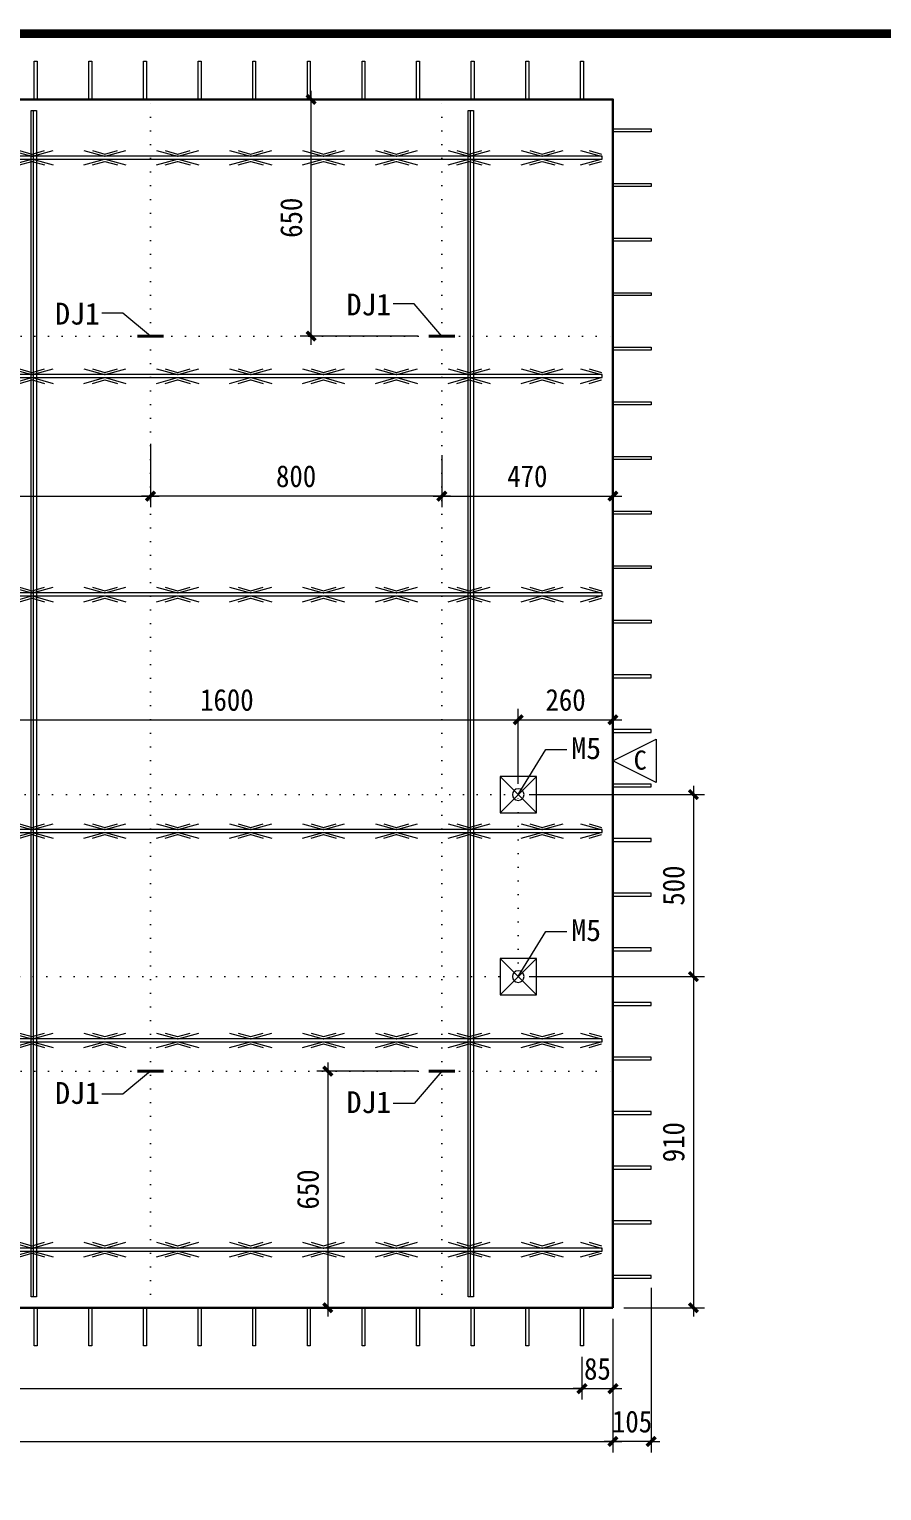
# Model space of a CAD drawing. Extents: x -517763 to -431309, y -403428 to -381056.
# Drawn here: x -451967 to -449626, y -398672 to -394656 of the extents above; entities that cross this region are included whole.
import ezdxf
from ezdxf.enums import TextEntityAlignment as Align

# ---------------------------------------------------------------- set-up
doc = ezdxf.new("R2010")
doc.units = 0
doc.header["$LTSCALE"] = 30
doc.header["$MEASUREMENT"] = 0
doc.linetypes.add('DOT', pattern=[0.25, 0, -0.25])
for name, color, linetype in [('ERECTIONMARK', 8, 'Continuous'), ('MyLine', 199, 'Continuous'), ('桁架', 4, 'Continuous'), ('钢筋', 7, 'Continuous')]:
    doc.layers.add(name, color=color, linetype=linetype)
for name, color, linetype, lineweight in [('YG-标注', 151, 'Continuous', 15), ('YZ-文字', 4, 'Continuous', 13), ('YZ-符号', 96, 'Continuous', 9), ('图框线', 7, 'Continuous', 13), ('墙板支撑', 7, 'Continuous', 15), ('轮廓线', 2, 'Continuous', 13)]:
    doc.layers.add(name, color=color, linetype=linetype, lineweight=lineweight)
doc.styles.add('YZ-样式 2', font='simhei.ttf', dxfattribs={"width": 0.9})
doc.styles.add('图签-黑体', font='simhei.ttf')
doc.styles.add('黑体', font='simhei.ttf')
doc.dimstyles.new('m_sc-10', dxfattribs={"dimtxt": 65, "dimasz": 30, "dimexe": 20, "dimexo": 30, "dimgap": 20, "dimtad": 1, "dimdec": 0, "dimzin": 1, "dimdsep": 46, "dimtxsty": '黑体', "dimblk": 'ARCHTICK', "dimcen": 250, "dimdle": 10, "dimclrd": 256, "dimclre": 256, "dimclrt": 7, "dimazin": 0, "dimtfac": 1, "dimtdec": 0, "dimtix": 1, "dimtmove": 2, "dimatfit": 2, "dimldrblk": 'ARCHTICK', "dimfxl": 1, "dimlwd": -1, "dimlwe": -1, "dimarcsym": 0})
doc.dimstyles.new('YZ-30', dxfattribs={"dimscale": 30, "dimtxt": 2, "dimasz": 0.8, "dimexe": 1, "dimexo": 1, "dimgap": 0.8, "dimtad": 1, "dimdec": 0, "dimzin": 1, "dimdsep": 46, "dimtxsty": 'YZ-样式 2', "dimblk": 'ARCHTICK', "dimcen": 250, "dimdle": 0.8, "dimclrd": 151, "dimclre": 151, "dimclrt": 7, "dimazin": 0, "dimtfac": 1, "dimtdec": 0, "dimtix": 1, "dimtmove": 2, "dimatfit": 2, "dimldrblk": 'ARCHTICK', "dimfxl": 1, "dimlwd": 9, "dimlwe": 9, "dimarcsym": 0})

# ---------------------------------------------------------------- blocks, each defined once
blk = doc.blocks.new('A$C03CA19CD')
at = {"layer": '桁架', "color": 4, "lineweight": 9}
for p, q in [((-4460, 4), (-4460, -4)), ((-59.3, 20), (-2.4, 4)), ((-35.7, 20), (-1.6, 10)), ((-2.4, 4), (-0.5, 4)), ((-1.6, 10), (-1.3, 10)), ((-59.3, -20), (-2.4, -4)), ((-35.7, -20), (-1.6, -10))]:
    blk.add_line(p, q, dxfattribs=at)
for points in [[(-4460, 4), (0, 4), (0, -4), (-4460, -4)], [(-4423.2, 20), (-4366.3, 4), (-4364.5, 4), (-4307.6, 20)], [(-4399.7, 20), (-4365.5, 10), (-4365.2, 10), (-4331.1, 20)], [(-4223.2, 20), (-4166.3, 4), (-4164.5, 4), (-4107.6, 20)], [(-4199.7, 20), (-4165.5, 10), (-4165.2, 10), (-4131.1, 20)], [(-4023.2, 20), (-3966.3, 4), (-3964.5, 4), (-3907.6, 20)], [(-3999.7, 20), (-3965.5, 10), (-3965.2, 10), (-3931.1, 20)], [(-3823.2, 20), (-3766.3, 4), (-3764.5, 4), (-3707.6, 20)], [(-3799.7, 20), (-3765.5, 10), (-3765.2, 10), (-3731.1, 20)], [(-3623.2, 20), (-3566.3, 4), (-3564.5, 4), (-3507.6, 20)], [(-3599.7, 20), (-3565.5, 10), (-3565.2, 10), (-3531.1, 20)], [(-3423.2, 20), (-3366.3, 4), (-3364.5, 4), (-3307.6, 20)], [(-3399.7, 20), (-3365.5, 10), (-3365.2, 10), (-3331.1, 20)], [(-3223.2, 20), (-3166.3, 4), (-3164.5, 4), (-3107.6, 20)], [(-3199.7, 20), (-3165.5, 10), (-3165.2, 10), (-3131.1, 20)], [(-3023.2, 20), (-2966.3, 4), (-2964.5, 4), (-2907.6, 20)], [(-2999.7, 20), (-2965.5, 10), (-2965.2, 10), (-2931.1, 20)], [(-2823.2, 20), (-2766.3, 4), (-2764.5, 4), (-2707.6, 20)], [(-2799.7, 20), (-2765.5, 10), (-2765.2, 10), (-2731.1, 20)], [(-2623.2, 20), (-2566.3, 4), (-2564.5, 4), (-2507.6, 20)], [(-2599.7, 20), (-2565.5, 10), (-2565.2, 10), (-2531.1, 20)], [(-2423.2, 20), (-2366.3, 4), (-2364.5, 4), (-2307.6, 20)], [(-2399.7, 20), (-2365.5, 10), (-2365.2, 10), (-2331.1, 20)], [(-2223.2, 20), (-2166.3, 4), (-2164.5, 4), (-2107.6, 20)], [(-2199.7, 20), (-2165.5, 10), (-2165.2, 10), (-2131.1, 20)], [(-2023.2, 20), (-1966.3, 4), (-1964.5, 4), (-1907.6, 20)], [(-1999.7, 20), (-1965.5, 10), (-1965.2, 10), (-1931.1, 20)], [(-1822.9, 20), (-1766, 4), (-1764.1, 4), (-1707.3, 20)], [(-1799.4, 20), (-1765.2, 10), (-1764.9, 10), (-1730.8, 20)], [(-1622.9, 20), (-1566, 4), (-1564.1, 4), (-1507.3, 20)], [(-1599.4, 20), (-1565.2, 10), (-1564.9, 10), (-1530.8, 20)], [(-1422.9, 20), (-1366, 4), (-1364.1, 4), (-1307.3, 20)], [(-1399.4, 20), (-1365.2, 10), (-1364.9, 10), (-1330.8, 20)], [(-1222.9, 20), (-1166, 4), (-1164.1, 4), (-1107.3, 20)], [(-1199.4, 20), (-1165.2, 10), (-1164.9, 10), (-1130.8, 20)], [(-1022.4, 20), (-965.5, 4), (-963.7, 4), (-906.8, 20)], [(-998.9, 20), (-964.8, 10), (-964.4, 10), (-930.3, 20)], [(-822.4, 20), (-765.5, 4), (-763.7, 4), (-706.8, 20)], [(-798.9, 20), (-764.8, 10), (-764.4, 10), (-730.3, 20)], [(-622.4, 20), (-565.5, 4), (-563.7, 4), (-506.8, 20)], [(-598.9, 20), (-564.8, 10), (-564.4, 10), (-530.3, 20)], [(-422.4, 20), (-365.5, 4), (-363.7, 4), (-306.8, 20)], [(-398.9, 20), (-364.8, 10), (-364.4, 10), (-330.3, 20)], [(-221.9, 20), (-165.1, 4), (-163.2, 4), (-106.3, 20)], [(-198.4, 20), (-164.3, 10), (-164, 10), (-129.8, 20)], [(-4423.2, -20), (-4366.3, -4), (-4364.5, -4), (-4307.6, -20)], [(-4399.7, -20), (-4365.5, -10), (-4365.2, -10), (-4331.1, -20)], [(-4223.2, -20), (-4166.3, -4), (-4164.5, -4), (-4107.6, -20)], [(-4199.7, -20), (-4165.5, -10), (-4165.2, -10), (-4131.1, -20)], [(-4023.2, -20), (-3966.3, -4), (-3964.5, -4), (-3907.6, -20)], [(-3999.7, -20), (-3965.5, -10), (-3965.2, -10), (-3931.1, -20)], [(-3823.2, -20), (-3766.3, -4), (-3764.5, -4), (-3707.6, -20)], [(-3799.7, -20), (-3765.5, -10), (-3765.2, -10), (-3731.1, -20)], [(-3623.2, -20), (-3566.3, -4), (-3564.5, -4), (-3507.6, -20)], [(-3599.7, -20), (-3565.5, -10), (-3565.2, -10), (-3531.1, -20)], [(-3423.2, -20), (-3366.3, -4), (-3364.5, -4), (-3307.6, -20)], [(-3399.7, -20), (-3365.5, -10), (-3365.2, -10), (-3331.1, -20)], [(-3223.2, -20), (-3166.3, -4), (-3164.5, -4), (-3107.6, -20)], [(-3199.7, -20), (-3165.5, -10), (-3165.2, -10), (-3131.1, -20)], [(-3023.2, -20), (-2966.3, -4), (-2964.5, -4), (-2907.6, -20)], [(-2999.7, -20), (-2965.5, -10), (-2965.2, -10), (-2931.1, -20)], [(-2823.2, -20), (-2766.3, -4), (-2764.5, -4), (-2707.6, -20)], [(-2799.7, -20), (-2765.5, -10), (-2765.2, -10), (-2731.1, -20)], [(-2623.2, -20), (-2566.3, -4), (-2564.5, -4), (-2507.6, -20)], [(-2599.7, -20), (-2565.5, -10), (-2565.2, -10), (-2531.1, -20)], [(-2423.2, -20), (-2366.3, -4), (-2364.5, -4), (-2307.6, -20)], [(-2399.7, -20), (-2365.5, -10), (-2365.2, -10), (-2331.1, -20)], [(-2223.2, -20), (-2166.3, -4), (-2164.5, -4), (-2107.6, -20)], [(-2199.7, -20), (-2165.5, -10), (-2165.2, -10), (-2131.1, -20)], [(-2023.2, -20), (-1966.3, -4), (-1964.5, -4), (-1907.6, -20)], [(-1999.7, -20), (-1965.5, -10), (-1965.2, -10), (-1931.1, -20)], [(-1822.9, -20), (-1766, -4), (-1764.1, -4), (-1707.3, -20)], [(-1799.4, -20), (-1765.2, -10), (-1764.9, -10), (-1730.8, -20)], [(-1622.9, -20), (-1566, -4), (-1564.1, -4), (-1507.3, -20)], [(-1599.4, -20), (-1565.2, -10), (-1564.9, -10), (-1530.8, -20)], [(-1422.9, -20), (-1366, -4), (-1364.1, -4), (-1307.3, -20)], [(-1399.4, -20), (-1365.2, -10), (-1364.9, -10), (-1330.8, -20)], [(-1222.9, -20), (-1166, -4), (-1164.1, -4), (-1107.3, -20)], [(-1199.4, -20), (-1165.2, -10), (-1164.9, -10), (-1130.8, -20)], [(-1022.4, -20), (-965.5, -4), (-963.7, -4), (-906.8, -20)], [(-998.9, -20), (-964.8, -10), (-964.4, -10), (-930.3, -20)], [(-822.4, -20), (-765.5, -4), (-763.7, -4), (-706.8, -20)], [(-798.9, -20), (-764.8, -10), (-764.4, -10), (-730.3, -20)], [(-622.4, -20), (-565.5, -4), (-563.7, -4), (-506.8, -20)], [(-598.9, -20), (-564.8, -10), (-564.4, -10), (-530.3, -20)], [(-422.4, -20), (-365.5, -4), (-363.7, -4), (-306.8, -20)], [(-398.9, -20), (-364.8, -10), (-364.4, -10), (-330.3, -20)], [(-221.9, -20), (-165.1, -4), (-163.2, -4), (-106.3, -20)], [(-198.4, -20), (-164.3, -10), (-164, -10), (-129.8, -20)]]:
    blk.add_lwpolyline(points, dxfattribs=at)
blk = doc.blocks.new('_ArchTick')
at = {"color": 0, "linetype": 'ByBlock', "const_width": 0.4}
blk.add_lwpolyline([(-0.5, -0.5), (0.5, 0.5)], dxfattribs=at)
blk = doc.blocks.new('*D894')
at = {"layer": 'Defpoints', "color": 0, "ltscale": 30, "transparency": 16777216}
for p in [(-454884, -398169.4), (-450364, -398169.4), (-450364, -398536.7)]:
    blk.add_point(p, dxfattribs=at)
at = {"layer": 'YG-标注', "color": 151, "lineweight": 9, "ltscale": 30, "transparency": 16777216}
for p, q in [((-454884, -398199.4), (-454884, -398566.7)), ((-450364, -398199.4), (-450364, -398566.7)), ((-454908, -398536.7), (-450340, -398536.7))]:
    blk.add_line(p, q, dxfattribs=at)
at = {"layer": 'YG-标注', "color": 151, "lineweight": 9, "ltscale": 30, "transparency": 16777216, "xscale": 24, "yscale": 24, "zscale": 24, "rotation": 180}
blk.add_blockref('_ArchTick', (-454884, -398536.7), dxfattribs=at)
at = {"layer": 'YG-标注', "color": 151, "lineweight": 9, "ltscale": 30, "transparency": 16777216, "xscale": 24, "yscale": 24, "zscale": 24}
blk.add_blockref('_ArchTick', (-450364, -398536.7), dxfattribs=at)
at = {"layer": 'YG-标注', "color": 7, "lineweight": 9, "ltscale": 30, "transparency": 16777216, "insert": (-452624, -398482.4), "char_height": 60, "attachment_point": 5, "style": 'YZ-样式 2'}
blk.add_mtext('4520', dxfattribs=at)
blk = doc.blocks.new('*D901')
at = {"layer": 'Defpoints', "color": 0, "ltscale": 30, "transparency": 16777216}
for p in [(-450259, -398084.4), (-450364, -398169.4), (-450364, -398536.7)]:
    blk.add_point(p, dxfattribs=at)
at = {"layer": 'YG-标注', "color": 151, "lineweight": 9, "ltscale": 30, "transparency": 16777216}
for p, q in [((-450259, -398114.4), (-450259, -398566.7)), ((-450364, -398199.4), (-450364, -398566.7)), ((-450364, -398536.7), (-450388, -398536.7)), ((-450259, -398536.7), (-450364, -398536.7)), ((-450259, -398536.7), (-450235, -398536.7))]:
    blk.add_line(p, q, dxfattribs=at)
at = {"layer": 'YG-标注', "color": 151, "lineweight": 9, "ltscale": 30, "transparency": 16777216, "xscale": 24, "yscale": 24, "zscale": 24}
blk.add_blockref('_ArchTick', (-450364, -398536.7), dxfattribs=at)
at = {"layer": 'YG-标注', "color": 151, "lineweight": 9, "ltscale": 30, "transparency": 16777216, "xscale": 24, "yscale": 24, "zscale": 24, "rotation": 180}
blk.add_blockref('_ArchTick', (-450259, -398536.7), dxfattribs=at)
at = {"layer": 'YG-标注', "color": 7, "ltscale": 30, "transparency": 16777216, "insert": (-450311.5, -398482.4), "char_height": 60, "attachment_point": 5, "style": 'YZ-样式 2'}
blk.add_mtext('105', dxfattribs=at)
blk = doc.blocks.new('*D903')
at = {"layer": 'Defpoints', "color": 0, "ltscale": 30, "transparency": 16777216}
for p in [(-454799, -398274.4), (-450449, -398274.4), (-450449, -398391.5)]:
    blk.add_point(p, dxfattribs=at)
at = {"layer": 'YG-标注', "color": 151, "lineweight": 9, "ltscale": 30, "transparency": 16777216}
for p, q in [((-454799, -398304.4), (-454799, -398421.5)), ((-450449, -398304.4), (-450449, -398421.5)), ((-454823, -398391.5), (-450425, -398391.5))]:
    blk.add_line(p, q, dxfattribs=at)
at = {"layer": 'YG-标注', "color": 151, "lineweight": 9, "ltscale": 30, "transparency": 16777216, "xscale": 24, "yscale": 24, "zscale": 24, "rotation": 180}
blk.add_blockref('_ArchTick', (-454799, -398391.5), dxfattribs=at)
at = {"layer": 'YG-标注', "color": 151, "lineweight": 9, "ltscale": 30, "transparency": 16777216, "xscale": 24, "yscale": 24, "zscale": 24}
blk.add_blockref('_ArchTick', (-450449, -398391.5), dxfattribs=at)
at = {"layer": 'YG-标注', "color": 7, "ltscale": 30, "transparency": 16777216, "insert": (-452624, -398337.2), "char_height": 60, "attachment_point": 5, "style": 'YZ-样式 2'}
blk.add_mtext('150x29=4350', dxfattribs=at)
blk = doc.blocks.new('*D904')
at = {"layer": 'Defpoints', "color": 0, "ltscale": 30, "transparency": 16777216}
for p in [(-450364, -398169.4), (-450449, -398274.4), (-450364, -398391.5)]:
    blk.add_point(p, dxfattribs=at)
at = {"layer": 'YG-标注', "color": 151, "lineweight": 9, "ltscale": 30, "transparency": 16777216}
for p, q in [((-450364, -398199.4), (-450364, -398421.5)), ((-450449, -398304.4), (-450449, -398421.5)), ((-450449, -398391.5), (-450473, -398391.5)), ((-450449, -398391.5), (-450364, -398391.5)), ((-450364, -398391.5), (-450340, -398391.5))]:
    blk.add_line(p, q, dxfattribs=at)
at = {"layer": 'YG-标注', "color": 151, "lineweight": 9, "ltscale": 30, "transparency": 16777216, "xscale": 24, "yscale": 24, "zscale": 24}
blk.add_blockref('_ArchTick', (-450449, -398391.5), dxfattribs=at)
at = {"layer": 'YG-标注', "color": 151, "lineweight": 9, "ltscale": 30, "transparency": 16777216, "xscale": 24, "yscale": 24, "zscale": 24, "rotation": 180}
blk.add_blockref('_ArchTick', (-450364, -398391.5), dxfattribs=at)
at = {"layer": 'YG-标注', "color": 7, "ltscale": 30, "transparency": 16777216, "insert": (-450406.5, -398337.5), "char_height": 60, "attachment_point": 5, "style": 'YZ-样式 2'}
blk.add_mtext('85', dxfattribs=at)
blk = doc.blocks.new('*D907')
at = {"layer": 'Defpoints', "color": 0, "ltscale": 30, "transparency": 16777216}
for p in [(-451634, -395765.4), (-453614, -395796.7), (-451634, -395939.3)]:
    blk.add_point(p, dxfattribs=at)
at = {"layer": 'YG-标注', "color": 151, "lineweight": 9, "ltscale": 30, "transparency": 16777216}
for p, q in [((-453614, -395826.7), (-453614, -395969.3)), ((-451634, -395795.4), (-451634, -395969.3)), ((-453638, -395939.3), (-451610, -395939.3))]:
    blk.add_line(p, q, dxfattribs=at)
at = {"layer": 'YG-标注', "color": 151, "lineweight": 9, "ltscale": 30, "transparency": 16777216, "xscale": 24, "yscale": 24, "zscale": 24, "rotation": 180}
blk.add_blockref('_ArchTick', (-453614, -395939.3), dxfattribs=at)
at = {"layer": 'YG-标注', "color": 151, "lineweight": 9, "ltscale": 30, "transparency": 16777216, "xscale": 24, "yscale": 24, "zscale": 24}
blk.add_blockref('_ArchTick', (-451634, -395939.3), dxfattribs=at)
at = {"layer": 'YG-标注', "color": 7, "lineweight": 9, "ltscale": 30, "transparency": 16777216, "insert": (-452624, -395884.9), "char_height": 60, "attachment_point": 5, "style": 'YZ-样式 2'}
blk.add_mtext('1980', dxfattribs=at)
blk = doc.blocks.new('*D909')
at = {"layer": 'Defpoints', "color": 0, "ltscale": 30, "transparency": 16777216}
for p in [(-450834, -395796.7), (-450364, -395796.7), (-450364, -395939.3)]:
    blk.add_point(p, dxfattribs=at)
at = {"layer": 'YG-标注', "color": 151, "lineweight": 9, "ltscale": 30, "transparency": 16777216}
for p, q in [((-450834, -395826.7), (-450834, -395969.3)), ((-450364, -395826.7), (-450364, -395969.3)), ((-450858, -395939.3), (-450340, -395939.3))]:
    blk.add_line(p, q, dxfattribs=at)
at = {"layer": 'YG-标注', "color": 151, "lineweight": 9, "ltscale": 30, "transparency": 16777216, "xscale": 24, "yscale": 24, "zscale": 24, "rotation": 180}
blk.add_blockref('_ArchTick', (-450834, -395939.3), dxfattribs=at)
at = {"layer": 'YG-标注', "color": 151, "lineweight": 9, "ltscale": 30, "transparency": 16777216, "xscale": 24, "yscale": 24, "zscale": 24}
blk.add_blockref('_ArchTick', (-450364, -395939.3), dxfattribs=at)
at = {"layer": 'YG-标注', "color": 7, "lineweight": 9, "ltscale": 30, "transparency": 16777216, "insert": (-450599, -395884.9), "char_height": 60, "attachment_point": 5, "style": 'YZ-样式 2'}
blk.add_mtext('470', dxfattribs=at)
blk = doc.blocks.new('*D910')
at = {"layer": 'Defpoints', "color": 0, "ltscale": 30, "transparency": 16777216}
for p in [(-451634, -395765.4), (-450834, -395796.7), (-451634, -395939.3)]:
    blk.add_point(p, dxfattribs=at)
at = {"layer": 'YG-标注', "color": 151, "lineweight": 9, "ltscale": 30, "transparency": 16777216}
for p, q in [((-451634, -395795.4), (-451634, -395969.3)), ((-450834, -395826.7), (-450834, -395969.3)), ((-450810, -395939.3), (-451658, -395939.3))]:
    blk.add_line(p, q, dxfattribs=at)
at = {"layer": 'YG-标注', "color": 151, "lineweight": 9, "ltscale": 30, "transparency": 16777216, "xscale": 24, "yscale": 24, "zscale": 24, "rotation": 180}
blk.add_blockref('_ArchTick', (-451634, -395939.3), dxfattribs=at)
at = {"layer": 'YG-标注', "color": 151, "lineweight": 9, "ltscale": 30, "transparency": 16777216, "xscale": 24, "yscale": 24, "zscale": 24}
blk.add_blockref('_ArchTick', (-450834, -395939.3), dxfattribs=at)
at = {"layer": 'YG-标注', "color": 7, "lineweight": 9, "ltscale": 30, "transparency": 16777216, "insert": (-451234, -395884.9), "char_height": 60, "attachment_point": 5, "style": 'YZ-样式 2'}
blk.add_mtext('800', dxfattribs=at)
blk = doc.blocks.new('A$C56E60AF3')
at = {"layer": '钢筋', "color": 4, "lineweight": 13}
for points in [[(-7.3, 0), (7.2, 0), (7.2, 3200), (7.2, 3260), (-7.3, 3260)], [(-7.3, 3260), (-7.3, 3260), (-7.3, 0)], [(-0.8, 3260), (-0.8, 3200), (-0.8, 0)]]:
    blk.add_lwpolyline(points, dxfattribs=at)
blk = doc.blocks.new('A$C6C6A476D')
at = {"layer": '墙板支撑', "color": 6, "ltscale": 30}
for p, q in [((50, 50), (-50, -50)), ((-50, 50), (50, -50))]:
    blk.add_line(p, q, dxfattribs=at)
blk.add_lwpolyline([(-50, 50), (50, 50), (50, -50), (-50, -50)], close=True, dxfattribs=at)
blk.add_circle((0, 0), 16, dxfattribs=at)
blk = doc.blocks.new('A$C35D967A2')
at = {"layer": '墙板支撑', "color": 0, "ltscale": 30}
for p in [(50, 50), (550, 50)]:
    blk.add_blockref('A$C6C6A476D', p, dxfattribs=at)
blk = doc.blocks.new('*D757')
at = {"layer": 'Defpoints', "color": 0, "ltscale": 30, "transparency": 16777216}
for p in [(-450869.7, -397519.4), (-451147, -398169.4), (-450869.7, -398169.4)]:
    blk.add_point(p, dxfattribs=at)
at = {"layer": 'YG-标注', "color": 151, "lineweight": 9, "ltscale": 30, "transparency": 16777216}
for p, q in [((-450899.7, -397519.4), (-451177, -397519.4)), ((-451147, -397495.4), (-451147, -398193.4)), ((-450899.7, -398169.4), (-451177, -398169.4))]:
    blk.add_line(p, q, dxfattribs=at)
at = {"layer": 'YG-标注', "color": 151, "lineweight": 9, "ltscale": 30, "transparency": 16777216, "xscale": 24, "yscale": 24, "zscale": 24}
for p, rotation in [((-451147, -397519.4), 90), ((-451147, -398169.4), 270)]:
    blk.add_blockref('_ArchTick', p, dxfattribs=dict(at, rotation=rotation))
at = {"layer": 'YG-标注', "color": 7, "ltscale": 30, "transparency": 16777216, "insert": (-451201.3, -397844.4), "char_height": 60, "attachment_point": 5, "rotation": 90, "style": 'YZ-样式 2'}
blk.add_mtext('650', dxfattribs=at)
blk = doc.blocks.new('*D758')
at = {"layer": 'Defpoints', "color": 0, "ltscale": 30, "transparency": 16777216}
for p in [(-451192.9, -394849.4), (-450895, -394849.4), (-450869.7, -395499.4)]:
    blk.add_point(p, dxfattribs=at)
at = {"layer": 'YG-标注', "color": 151, "lineweight": 9, "ltscale": 30, "transparency": 16777216}
for p, q in [((-451192.9, -395523.4), (-451192.9, -394825.4)), ((-450925, -394849.4), (-451222.9, -394849.4)), ((-450899.7, -395499.4), (-451222.9, -395499.4))]:
    blk.add_line(p, q, dxfattribs=at)
at = {"layer": 'YG-标注', "color": 151, "lineweight": 9, "ltscale": 30, "transparency": 16777216, "xscale": 24, "yscale": 24, "zscale": 24}
for p, rotation in [((-451192.9, -394849.4), 90), ((-451192.9, -395499.4), 270)]:
    blk.add_blockref('_ArchTick', p, dxfattribs=dict(at, rotation=rotation))
at = {"layer": 'YG-标注', "color": 7, "ltscale": 30, "transparency": 16777216, "insert": (-451247.2, -395174.4), "char_height": 60, "attachment_point": 5, "rotation": 90, "style": 'YZ-样式 2'}
blk.add_mtext('650', dxfattribs=at)
blk = doc.blocks.new('*D759')
at = {"layer": 'Defpoints', "color": 0, "ltscale": 30, "transparency": 16777216}
for p in [(-450624, -396759.4), (-450624, -397259.4), (-450143, -397259.4)]:
    blk.add_point(p, dxfattribs=at)
at = {"layer": 'YG-标注', "color": 151, "lineweight": 9, "ltscale": 30, "transparency": 16777216}
for p, q in [((-450143, -396735.4), (-450143, -397283.4)), ((-450594, -396759.4), (-450113, -396759.4)), ((-450594, -397259.4), (-450113, -397259.4))]:
    blk.add_line(p, q, dxfattribs=at)
at = {"layer": 'YG-标注', "color": 151, "lineweight": 9, "ltscale": 30, "transparency": 16777216, "xscale": 24, "yscale": 24, "zscale": 24}
for p, rotation in [((-450143, -396759.4), 90), ((-450143, -397259.4), 270)]:
    blk.add_blockref('_ArchTick', p, dxfattribs=dict(at, rotation=rotation))
at = {"layer": 'YG-标注', "color": 7, "ltscale": 30, "transparency": 16777216, "insert": (-450197.3, -397009.4), "char_height": 60, "attachment_point": 5, "rotation": 90, "style": 'YZ-样式 2'}
blk.add_mtext('500', dxfattribs=at)
blk = doc.blocks.new('*D760')
at = {"layer": 'Defpoints', "color": 0, "ltscale": 30, "transparency": 16777216}
for p in [(-450624, -397259.4), (-450364, -398169.4), (-450143, -398169.4)]:
    blk.add_point(p, dxfattribs=at)
at = {"layer": 'YG-标注', "color": 151, "lineweight": 9, "ltscale": 30, "transparency": 16777216}
for p, q in [((-450143, -397235.4), (-450143, -398193.4)), ((-450594, -397259.4), (-450113, -397259.4)), ((-450334, -398169.4), (-450113, -398169.4))]:
    blk.add_line(p, q, dxfattribs=at)
at = {"layer": 'YG-标注', "color": 151, "lineweight": 9, "ltscale": 30, "transparency": 16777216, "xscale": 24, "yscale": 24, "zscale": 24}
for p, rotation in [((-450143, -397259.4), 90), ((-450143, -398169.4), 270)]:
    blk.add_blockref('_ArchTick', p, dxfattribs=dict(at, rotation=rotation))
at = {"layer": 'YG-标注', "color": 7, "ltscale": 30, "transparency": 16777216, "insert": (-450197.3, -397714.4), "char_height": 60, "attachment_point": 5, "rotation": 90, "style": 'YZ-样式 2'}
blk.add_mtext('910', dxfattribs=at)
blk = doc.blocks.new('*D762')
at = {"layer": 'Defpoints', "color": 0, "ltscale": 30, "transparency": 16777216}
for p in [(-450624, -396553.8), (-452224, -396759.4), (-450624, -396759.4)]:
    blk.add_point(p, dxfattribs=at)
at = {"layer": 'YG-标注', "color": 151, "lineweight": 9, "ltscale": 30, "transparency": 16777216}
for p, q in [((-452248, -396553.8), (-450600, -396553.8)), ((-452224, -396729.4), (-452224, -396523.8)), ((-450624, -396729.4), (-450624, -396523.8))]:
    blk.add_line(p, q, dxfattribs=at)
at = {"layer": 'YG-标注', "color": 151, "lineweight": 9, "ltscale": 30, "transparency": 16777216, "xscale": 24, "yscale": 24, "zscale": 24, "rotation": 180}
blk.add_blockref('_ArchTick', (-452224, -396553.8), dxfattribs=at)
at = {"layer": 'YG-标注', "color": 151, "lineweight": 9, "ltscale": 30, "transparency": 16777216, "xscale": 24, "yscale": 24, "zscale": 24}
blk.add_blockref('_ArchTick', (-450624, -396553.8), dxfattribs=at)
at = {"layer": 'YG-标注', "color": 7, "ltscale": 30, "transparency": 16777216, "insert": (-451424, -396499.5), "char_height": 60, "attachment_point": 5, "style": 'YZ-样式 2'}
blk.add_mtext('1600', dxfattribs=at)
blk = doc.blocks.new('*D763')
at = {"layer": 'Defpoints', "color": 0, "ltscale": 30, "transparency": 16777216}
for p in [(-450364, -396553.8), (-450624, -396759.4), (-450364, -396759.4)]:
    blk.add_point(p, dxfattribs=at)
at = {"layer": 'YG-标注', "color": 151, "lineweight": 9, "ltscale": 30, "transparency": 16777216}
for p, q in [((-450648, -396553.8), (-450340, -396553.8)), ((-450624, -396729.4), (-450624, -396523.8)), ((-450364, -396729.4), (-450364, -396523.8))]:
    blk.add_line(p, q, dxfattribs=at)
at = {"layer": 'YG-标注', "color": 151, "lineweight": 9, "ltscale": 30, "transparency": 16777216, "xscale": 24, "yscale": 24, "zscale": 24, "rotation": 180}
blk.add_blockref('_ArchTick', (-450624, -396553.8), dxfattribs=at)
at = {"layer": 'YG-标注', "color": 151, "lineweight": 9, "ltscale": 30, "transparency": 16777216, "xscale": 24, "yscale": 24, "zscale": 24}
blk.add_blockref('_ArchTick', (-450364, -396553.8), dxfattribs=at)
at = {"layer": 'YG-标注', "color": 7, "ltscale": 30, "transparency": 16777216, "insert": (-450494, -396499.5), "char_height": 60, "attachment_point": 5, "style": 'YZ-样式 2'}
blk.add_mtext('260', dxfattribs=at)

msp = doc.modelspace()

# ---------------------------------------------------------------- linework, layer by layer
at = {"layer": 'ERECTIONMARK', "color": 3, "lineweight": 40}
for p, q in [((-451669.7, -395499.4), (-451598.2, -395499.4)), ((-450869.7, -395499.4), (-450798.2, -395499.4)), ((-451669.7, -397519.4), (-451598.2, -397519.4)), ((-450869.7, -397519.4), (-450798.2, -397519.4))]:
    msp.add_line(p, q, dxfattribs=at)
at = {"layer": 'MyLine', "color": 0}
for p, q in [((-456209, -394668.4), (-444059, -394668.4)), ((-454884, -394849.4), (-450364, -394849.4)), ((-450364, -398169.4), (-450364, -394849.4)), ((-454884, -398169.4), (-450364, -398169.4))]:
    msp.add_line(p, q, dxfattribs=at)
at = {"layer": 'YZ-符号', "color": 253, "linetype": 'DOT', "lineweight": 13, "ltscale": 5}
for p, q in [((-451634, -398169.4), (-451634, -394849.4)), ((-450834, -398169.4), (-450834, -394849.4)), ((-454884, -395499.8), (-450364, -395499.8)), ((-454884, -397519), (-450364, -397519))]:
    msp.add_line(p, q, dxfattribs=at)
at = {"layer": 'YZ-符号', "color": 1, "lineweight": 15}
msp.add_lwpolyline([(-450364, -396666.3), (-450245.6, -396606.6), (-450245.6, -396726)], close=True, dxfattribs=at)
at = {"layer": 'YZ-符号', "color": 253, "linetype": 'DOT', "lineweight": 13, "ltscale": 5}
msp.add_lwpolyline([(-454024, -397259.4), (-450624, -397259.4), (-450624, -396759.4), (-454024, -396759.4)], close=True, dxfattribs=at)
at = {"layer": '图框线', "const_width": 24}
msp.add_lwpolyline([(-456209, -394668.4), (-444059, -394668.4), (-444059, -403278.4), (-456209, -403278.4)], close=True, dxfattribs=at)
at = {"layer": '轮廓线', "color": 2, "lineweight": 30}
msp.add_lwpolyline([(-450364, -398169.4), (-450364, -394849.4), (-454884, -394849.4), (-454884, -398169.4)], close=True, dxfattribs=at)
at = {"layer": '钢筋', "color": 5, "lineweight": 13}
for points in [[(-451953, -394849.4), (-451953, -394744.4), (-451945, -394744.4), (-451945, -394849.4)], [(-451803, -394849.4), (-451803, -394744.4), (-451795, -394744.4), (-451795, -394849.4)], [(-451653, -394849.4), (-451653, -394744.4), (-451645, -394744.4), (-451645, -394849.4)], [(-451503, -394849.4), (-451503, -394744.4), (-451495, -394744.4), (-451495, -394849.4)], [(-451353, -394849.4), (-451353, -394744.4), (-451345, -394744.4), (-451345, -394849.4)], [(-451203, -394849.4), (-451203, -394744.4), (-451195, -394744.4), (-451195, -394849.4)], [(-451053, -394849.4), (-451053, -394744.4), (-451045, -394744.4), (-451045, -394849.4)], [(-450903, -394849.4), (-450903, -394744.4), (-450895, -394744.4), (-450895, -394849.4)], [(-450753, -394849.4), (-450753, -394744.4), (-450745, -394744.4), (-450745, -394849.4)], [(-450603, -394849.4), (-450603, -394744.4), (-450595, -394744.4), (-450595, -394849.4)], [(-450453, -394849.4), (-450453, -394744.4), (-450445, -394744.4), (-450445, -394849.4)], [(-451945, -398169.4), (-451945, -398274.4), (-451953, -398274.4), (-451953, -398169.4)], [(-451795, -398169.4), (-451795, -398274.4), (-451803, -398274.4), (-451803, -398169.4)], [(-451645, -398169.4), (-451645, -398274.4), (-451653, -398274.4), (-451653, -398169.4)], [(-451495, -398169.4), (-451495, -398274.4), (-451503, -398274.4), (-451503, -398169.4)], [(-451345, -398169.4), (-451345, -398274.4), (-451353, -398274.4), (-451353, -398169.4)], [(-451195, -398169.4), (-451195, -398274.4), (-451203, -398274.4), (-451203, -398169.4)], [(-451045, -398169.4), (-451045, -398274.4), (-451053, -398274.4), (-451053, -398169.4)], [(-450895, -398169.4), (-450895, -398274.4), (-450903, -398274.4), (-450903, -398169.4)], [(-450745, -398169.4), (-450745, -398274.4), (-450753, -398274.4), (-450753, -398169.4)], [(-450595, -398169.4), (-450595, -398274.4), (-450603, -398274.4), (-450603, -398169.4)], [(-450445, -398169.4), (-450445, -398274.4), (-450453, -398274.4), (-450453, -398169.4)]]:
    msp.add_lwpolyline(points, dxfattribs=at)
at = {"layer": '钢筋', "color": 1, "lineweight": 13}
for points in [[(-450364, -394930.4), (-450259, -394930.4), (-450259, -394938.4), (-450364, -394938.4)], [(-450364, -395080.4), (-450259, -395080.4), (-450259, -395088.4), (-450364, -395088.4)], [(-450364, -395230.4), (-450259, -395230.4), (-450259, -395238.4), (-450364, -395238.4)], [(-450364, -395380.4), (-450259, -395380.4), (-450259, -395388.4), (-450364, -395388.4)], [(-450364, -395530.4), (-450259, -395530.4), (-450259, -395538.4), (-450364, -395538.4)], [(-450364, -395680.4), (-450259, -395680.4), (-450259, -395688.4), (-450364, -395688.4)], [(-450364, -395830.4), (-450259, -395830.4), (-450259, -395838.4), (-450364, -395838.4)], [(-450364, -395980.4), (-450259, -395980.4), (-450259, -395988.4), (-450364, -395988.4)], [(-450364, -396130.4), (-450259, -396130.4), (-450259, -396138.4), (-450364, -396138.4)], [(-450364, -396280.4), (-450259, -396280.4), (-450259, -396288.4), (-450364, -396288.4)], [(-450364, -396438.4), (-450259, -396438.4), (-450259, -396430.4), (-450364, -396430.4)], [(-450364, -396588.4), (-450259, -396588.4), (-450259, -396580.4), (-450364, -396580.4)], [(-450364, -396738.4), (-450259, -396738.4), (-450259, -396730.4), (-450364, -396730.4)], [(-450364, -396888.4), (-450259, -396888.4), (-450259, -396880.4), (-450364, -396880.4)], [(-450364, -397038.4), (-450259, -397038.4), (-450259, -397030.4), (-450364, -397030.4)], [(-450364, -397188.4), (-450259, -397188.4), (-450259, -397180.4), (-450364, -397180.4)], [(-450364, -397338.4), (-450259, -397338.4), (-450259, -397330.4), (-450364, -397330.4)], [(-450364, -397488.4), (-450259, -397488.4), (-450259, -397480.4), (-450364, -397480.4)], [(-450364, -397638.4), (-450259, -397638.4), (-450259, -397630.4), (-450364, -397630.4)], [(-450364, -397788.4), (-450259, -397788.4), (-450259, -397780.4), (-450364, -397780.4)], [(-450364, -397938.4), (-450259, -397938.4), (-450259, -397930.4), (-450364, -397930.4)], [(-450364, -398088.4), (-450259, -398088.4), (-450259, -398080.4), (-450364, -398080.4)]]:
    msp.add_lwpolyline(points, dxfattribs=at)

# ---------------------------------------------------------------- block references
at = {"layer": 'YG-标注', "color": 0, "ltscale": 30, "xscale": -1, "rotation": 180}
for p in [(-451954.2, -394879.4), (-450754.2, -394879.4)]:
    msp.add_blockref('A$C56E60AF3', p, dxfattribs=at)
at = {"layer": '墙板支撑', "extrusion": (0, 0, -1), "zscale": -1, "rotation": 90.00000000000001}
msp.add_blockref('A$C35D967A2', (450674, -397309.4), dxfattribs=at)
at = {"layer": '钢筋', "color": 0, "ltscale": 30, "xscale": -1, "rotation": 180}
for p in [(-450394, -395009.4), (-450394, -395609.4), (-450394, -396209.4), (-450394, -396859.4), (-450394, -397434.4), (-450394, -398009.4)]:
    msp.add_blockref('A$C03CA19CD', p, dxfattribs=at)

# ---------------------------------------------------------------- texts
at = {"layer": 'YZ-文字', "style": '黑体'}
for s, p in [('DJ1', (-451095.4, -395412.7)), ('DJ1', (-451895.4, -395437.9)), ('M5', (-450478.2, -396631.8)), ('M5', (-450478.2, -397131.8)), ('DJ1', (-451895.4, -397579.2)), ('DJ1', (-451095.4, -397604.4))]:
    msp.add_text(s, height=60, dxfattribs=at).set_placement(p, align=Align.MIDDLE_LEFT)
at = {"layer": 'YZ-符号', "color": 1, "lineweight": 15, "style": '图签-黑体'}
msp.add_text('C', height=52.5, dxfattribs=at).set_placement((-450306.9, -396690.8))

# ---------------------------------------------------------------- dimensions: what is measured, and where the dimension line sits
at = {"layer": 'YG-标注', "color": 0, "ltscale": 30}
for base, p1, p2, picture, middle in [((-451192.9, -394849.4), (-450869.7, -395499.4), (-450895, -394849.4), '*D758', (-451247.2, -395174.4)), ((-450143, -397259.4), (-450624, -396759.4), (-450624, -397259.4), '*D759', (-450197.3, -397009.4)), ((-450143, -398169.4), (-450624, -397259.4), (-450364, -398169.4), '*D760', (-450197.3, -397714.4)), ((-451147, -398169.4), (-450869.7, -397519.4), (-450869.7, -398169.4), '*D757', (-451201.3, -397844.4))]:
    dim = msp.add_linear_dim(base=base, p1=p1, p2=p2, angle=90, dimstyle='YZ-30', dxfattribs=at)
    dim.commit()
    dim.dimension.update_dxf_attribs({"geometry": picture, "text_midpoint": middle})
at = {"layer": 'YG-标注', "color": 0, "lineweight": 9, "ltscale": 30}
for base, p1, p2, picture, middle in [((-451634, -395939.3), (-453614, -395796.7), (-451634, -395765.4), '*D907', (-452624, -395884.9)), ((-450364, -398536.7), (-454884, -398169.4), (-450364, -398169.4), '*D894', (-452624, -398482.4))]:
    dim = msp.add_linear_dim(base=base, p1=p1, p2=p2, dimstyle='YZ-30', dxfattribs=at)
    dim.commit()
    dim.dimension.update_dxf_attribs({"geometry": picture, "text_midpoint": middle})
for base, p2, picture, middle in [((-451634, -395939.3), (-451634, -395765.4), '*D910', (-451234, -395884.9)), ((-450364, -395939.3), (-450364, -395796.7), '*D909', (-450599, -395884.9))]:
    dim = msp.add_linear_dim(base=base, p1=(-450834, -395796.7), p2=p2, angle=180, dimstyle='YZ-30', dxfattribs=at)
    dim.commit()
    dim.dimension.update_dxf_attribs({"geometry": picture, "text_midpoint": middle})
at = {"layer": 'YG-标注', "color": 0, "ltscale": 30}
for base, p1, p2, picture, middle in [((-450624, -396553.8), (-452224, -396759.4), (-450624, -396759.4), '*D762', (-451424, -396499.5)), ((-450364, -396553.8), (-450624, -396759.4), (-450364, -396759.4), '*D763', (-450494, -396499.5)), ((-450364, -398536.7), (-450259, -398084.4), (-450364, -398169.4), '*D901', (-450311.5, -398482.4)), ((-450364, -398391.5), (-450449, -398274.4), (-450364, -398169.4), '*D904', (-450406.5, -398337.5))]:
    dim = msp.add_linear_dim(base=base, p1=p1, p2=p2, dimstyle='YZ-30', dxfattribs=at)
    dim.commit()
    dim.dimension.update_dxf_attribs({"geometry": picture, "text_midpoint": middle})
dim = msp.add_linear_dim(base=(-450449, -398391.5), p1=(-454799, -398274.4), p2=(-450449, -398274.4), text='150x29=<>', dimstyle='YZ-30', dxfattribs=at)
dim.commit()
dim.dimension.update_dxf_attribs({"geometry": '*D903', "text_midpoint": (-452624, -398337.2)})

# ---------------------------------------------------------------- leaders
at = {"layer": 'YZ-符号', "lineweight": 13}
for points in [[(-450834, -395499.4), (-450909.7, -395411), (-450967.2, -395411)], [(-451634, -395499.4), (-451709.7, -395436.2), (-451767.2, -395436.2)], [(-450624, -396759.4), (-450548.3, -396635.5), (-450490.7, -396635.5)], [(-450624, -397259.4), (-450548.3, -397135.5), (-450490.7, -397135.5)], [(-451634, -397519.4), (-451709.7, -397582.6), (-451767.2, -397582.6)], [(-450834, -397519.4), (-450909.7, -397607.8), (-450967.2, -397607.8)]]:
    msp.add_leader(points, dimstyle='m_sc-10', override={"dimasz": 5, "dimldrblk": 'Dot'}, dxfattribs=at)

doc.saveas('drawing.dxf')
